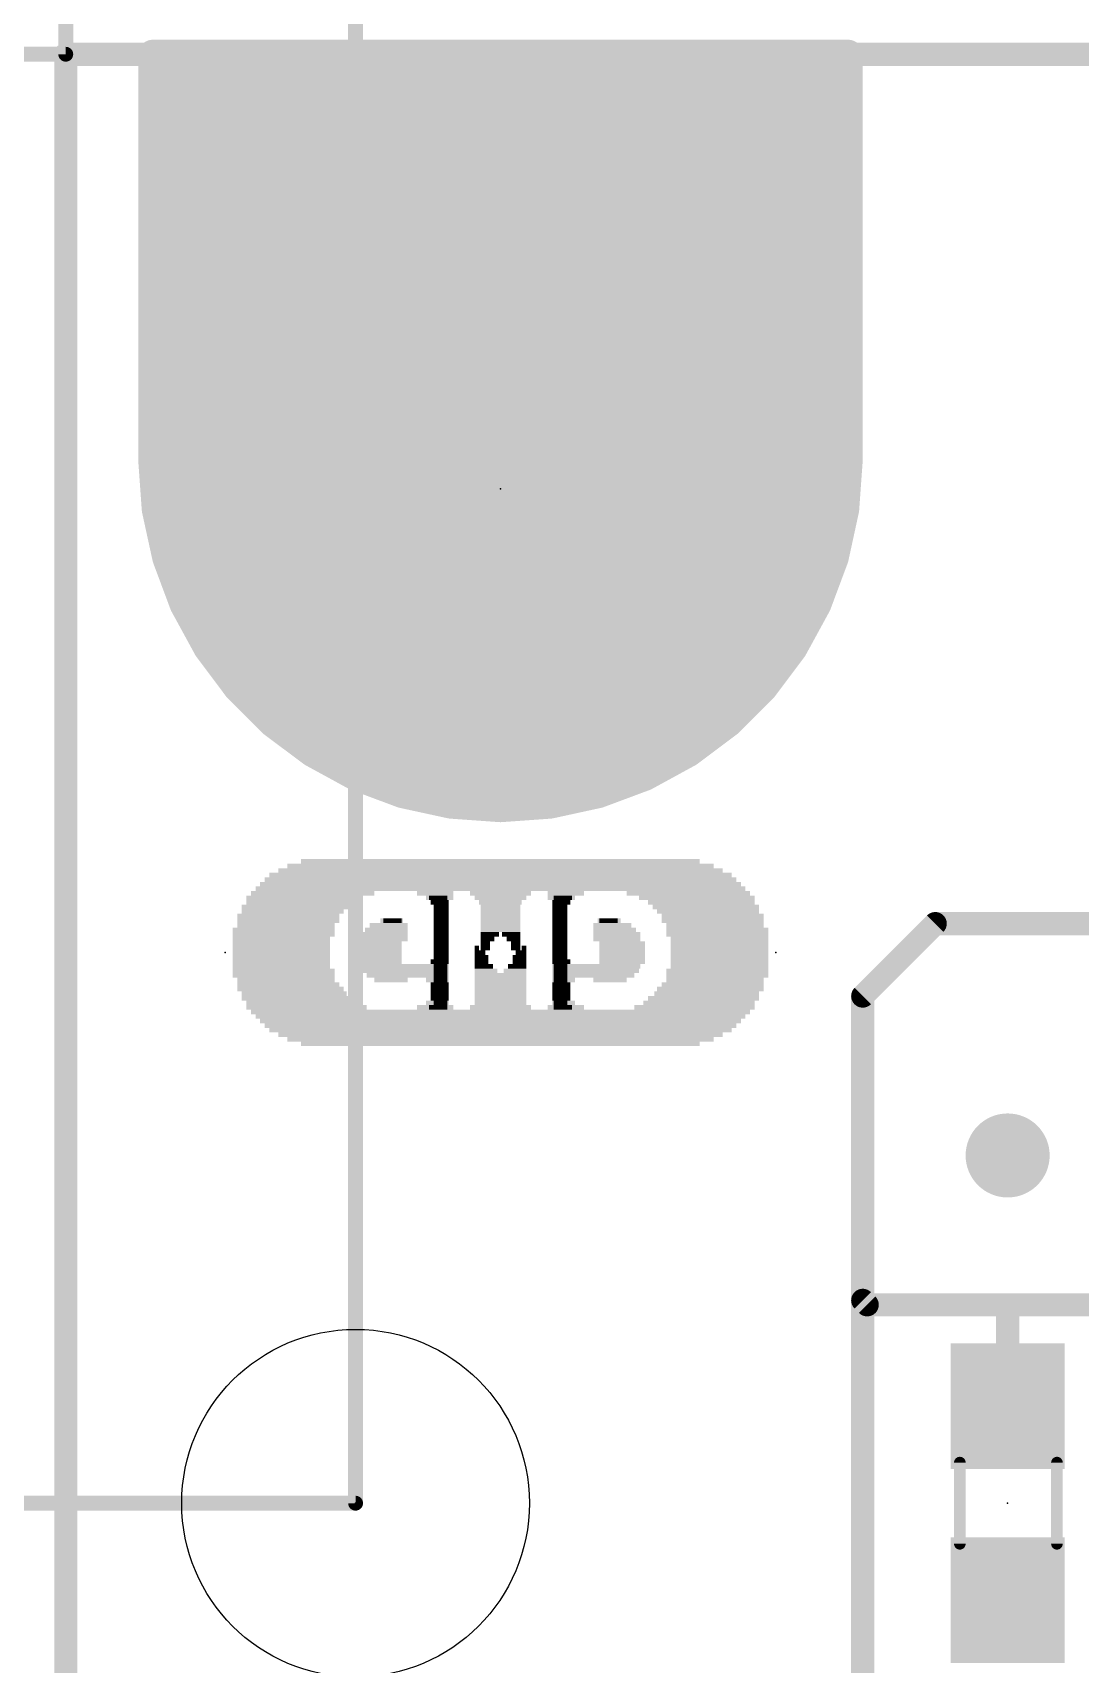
# Model space of a CAD drawing. Extents: x -23 to 93, y -71 to 33.
# Drawn here: x -0.29 to 8.89, y 11.29 to 25.59 of the extents above; entities that cross this region are included whole.
import ezdxf

# ---------------------------------------------------------------- set-up
doc = ezdxf.new("R2010")
doc.units = 0
for name, color, linetype in [('1', 12, 'CONTINUOUS'), ('16', 132, 'CONTINUOUS'), ('17', 110, 'CONTINUOUS'), ('18', 110, 'CONTINUOUS'), ('20', 53, 'CONTINUOUS'), ('21', 41, 'CONTINUOUS'), ('22', 40, 'CONTINUOUS'), ('23', 53, 'CONTINUOUS'), ('24', 53, 'CONTINUOUS'), ('31', 253, 'CONTINUOUS'), ('47', 253, 'CONTINUOUS'), ('51', 53, 'CONTINUOUS')]:
    doc.layers.add(name, color=color, linetype=linetype)

# ---------------------------------------------------------------- blocks, each defined once
blk = doc.blocks.new('RECT')
blk.add_solid([(-0.5, -0.5), (0.5, -0.5), (-0.5, 0.5), (0.5, 0.5)])
blk = doc.blocks.new('ROUNDP')
at = {"const_width": 0.5}
blk.add_lwpolyline([(0, -0.25, 1), (0, 0.25, 1), (0, -0.25)], format="xyb", dxfattribs=at)
blk = doc.blocks.new('ROUNDV')
at = {"const_width": 0.5}
blk.add_lwpolyline([(0, -0.25, 1), (0, 0.25, 1), (0, -0.25)], format="xyb", dxfattribs=at)

msp = doc.modelspace()

# ---------------------------------------------------------------- linework, layer by layer
at = {"layer": '1'}
for points, const_width in [([(38.1, 25.4), (0, 25.4)], 0.2032), ([(0, 25.4), (0, 0)], 0.2032), ([(6.858, 25.4), (0.762, 25.4)], 0.254), ([(0.762, 25.4), (0.762, 21.844)], 0.254), ([(6.858, 21.844), (6.858, 25.4)], 0.254), ([(0.762, 25.146), (6.858, 25.146)], 0.254), ([(0.762, 24.892), (6.858, 24.892)], 0.254), ([(0.762, 24.638), (6.858, 24.638)], 0.254), ([(0.762, 24.384), (6.858, 24.384)], 0.254), ([(0.762, 24.13), (6.858, 24.13)], 0.254), ([(0.762, 23.876), (6.858, 23.876)], 0.254), ([(0.762, 23.622), (6.858, 23.622)], 0.254), ([(0.762, 23.368), (6.858, 23.368)], 0.254), ([(0.762, 23.114), (6.858, 23.114)], 0.254), ([(0.762, 22.86), (6.858, 22.86)], 0.254), ([(0.762, 22.606), (6.858, 22.606)], 0.254), ([(0.762, 22.352), (6.858, 22.352)], 0.254), ([(0.762, 22.098), (6.858, 22.098)], 0.254), ([(0.762, 21.844), (0.793, 21.4102)], 0.254), ([(0.762, 21.844), (6.858, 21.844)], 0.254), ([(6.827, 21.4102), (6.858, 21.844)], 0.254), ([(0.7802, 21.59), (6.8398, 21.59)], 0.254), ([(0.793, 21.4102), (0.8855, 20.9853)], 0.254), ([(0.8092, 21.336), (6.8108, 21.336)], 0.254), ([(6.7345, 20.9853), (6.827, 21.4102)], 0.254), ([(0.8644, 21.082), (6.7556, 21.082)], 0.254), ([(0.8855, 20.9853), (1.0374, 20.5778)], 0.254), ([(6.5826, 20.5778), (6.7345, 20.9853)], 0.254), ([(0.9441, 20.828), (6.6759, 20.828)], 0.254), ([(1.0374, 20.5778), (1.2459, 20.1961)], 0.254), ([(1.0395, 20.574), (6.5805, 20.574)], 0.254), ([(6.3741, 20.1961), (6.5826, 20.5778)], 0.254), ([(1.1782, 20.32), (6.4418, 20.32)], 0.254), ([(1.2459, 20.1961), (1.5065, 19.848)], 0.254), ([(6.1135, 19.848), (6.3741, 20.1961)], 0.254), ([(1.3433, 20.066), (6.2767, 20.066)], 0.254), ([(1.5065, 19.848), (1.814, 19.5405)], 0.254), ([(1.5425, 19.812), (6.0775, 19.812)], 0.254), ([(5.806, 19.5405), (6.1135, 19.848)], 0.254), ([(1.7965, 19.558), (5.8235, 19.558)], 0.254), ([(1.814, 19.5405), (2.1621, 19.2799)], 0.254), ([(5.4579, 19.2799), (5.806, 19.5405)], 0.254), ([(2.1299, 19.304), (5.4901, 19.304)], 0.254), ([(2.1621, 19.2799), (2.5438, 19.0714)], 0.254), ([(5.0762, 19.0714), (5.4579, 19.2799)], 0.254), ([(2.5438, 19.0714), (2.9513, 18.9195)], 0.254), ([(2.6013, 19.05), (5.0187, 19.05)], 0.254), ([(4.6687, 18.9195), (5.0762, 19.0714)], 0.254), ([(2.9513, 18.9195), (3.3762, 18.827)], 0.254), ([(4.2438, 18.827), (4.6687, 18.9195)], 0.254), ([(3.3762, 18.827), (3.81, 18.796)], 0.254), ([(3.81, 18.796), (4.2438, 18.827)], 0.254), ([(7.62, 17.78), (6.985, 17.145)], 0.2032), ([(17.78, 17.78), (7.62, 17.78)], 0.2032), ([(6.985, 17.145), (6.985, 14.478)], 0.2032), ([(6.985, 14.478), (6.985, 13.97)], 0.2032), ([(7.024, 14.439), (6.985, 14.478)], 0.2032), ([(7.62, 14.439), (7.024, 14.439)], 0.2032), ([(7.62, 14.439), (7.454, 14.439)], 0.2032), ([(7.454, 14.439), (7.62, 14.439)], 0.2032), ([(7.62, 14.439), (8.255, 14.439)], 0.2032), ([(8.255, 14.439), (9.945, 14.439)], 0.2032), ([(8.255, 13.55), (8.255, 14.439)], 0.2032), ([(6.985, 13.97), (6.985, 10.078)], 0.2032)]:
    msp.add_lwpolyline(points, dxfattribs=dict(at, const_width=const_width))
for points, const_width in [([(0, 25.4508, 1), (0, 25.3492)], 0.1016), ([(0.0508, 25.4, 1), (-0.0508, 25.4)], 0.1016), ([(0.762, 25.4635, 1), (0.762, 25.3365)], 0.127), ([(0.8255, 25.4, 1), (0.6985, 25.4)], 0.127), ([(6.9215, 25.4, 1), (6.7945, 25.4)], 0.127), ([(6.858, 25.3365, 1), (6.858, 25.4635)], 0.127), ([(0.762, 25.2095, 1), (0.762, 25.0825)], 0.127), ([(6.858, 25.0825, 1), (6.858, 25.2095)], 0.127), ([(0.762, 24.9555, 1), (0.762, 24.8285)], 0.127), ([(6.858, 24.8285, 1), (6.858, 24.9555)], 0.127), ([(0.762, 24.7015, 1), (0.762, 24.5745)], 0.127), ([(6.858, 24.5745, 1), (6.858, 24.7015)], 0.127), ([(0.762, 24.4475, 1), (0.762, 24.3205)], 0.127), ([(6.858, 24.3205, 1), (6.858, 24.4475)], 0.127), ([(0.762, 24.1935, 1), (0.762, 24.0665)], 0.127), ([(6.858, 24.0665, 1), (6.858, 24.1935)], 0.127), ([(0.762, 23.9395, 1), (0.762, 23.8125)], 0.127), ([(6.858, 23.8125, 1), (6.858, 23.9395)], 0.127), ([(0.762, 23.6855, 1), (0.762, 23.5585)], 0.127), ([(6.858, 23.5585, 1), (6.858, 23.6855)], 0.127), ([(0.762, 23.4315, 1), (0.762, 23.3045)], 0.127), ([(6.858, 23.3045, 1), (6.858, 23.4315)], 0.127), ([(0.762, 23.1775, 1), (0.762, 23.0505)], 0.127), ([(6.858, 23.0505, 1), (6.858, 23.1775)], 0.127), ([(0.762, 22.9235, 1), (0.762, 22.7965)], 0.127), ([(6.858, 22.7965, 1), (6.858, 22.9235)], 0.127), ([(0.762, 22.6695, 1), (0.762, 22.5425)], 0.127), ([(6.858, 22.5425, 1), (6.858, 22.6695)], 0.127), ([(0.762, 22.4155, 1), (0.762, 22.2885)], 0.127), ([(6.858, 22.2885, 1), (6.858, 22.4155)], 0.127), ([(0.762, 22.1615, 1), (0.762, 22.0345)], 0.127), ([(6.858, 22.0345, 1), (6.858, 22.1615)], 0.127), ([(0.8253, 21.8485, 1), (0.6987, 21.8395)], 0.127), ([(0.762, 21.9075, 1), (0.762, 21.7805)], 0.127), ([(0.6985, 21.844, 1), (0.8255, 21.844)], 0.127), ([(6.7945, 21.844, 1), (6.9215, 21.844)], 0.127), ([(6.9213, 21.8395, 1), (6.7947, 21.8485)], 0.127), ([(6.858, 21.7805, 1), (6.858, 21.9075)], 0.127), ([(0.7802, 21.6535, 1), (0.7802, 21.5265)], 0.127), ([(6.8398, 21.5265, 1), (6.8398, 21.6535)], 0.127), ([(0.8551, 21.4237, 1), (0.731, 21.3967)], 0.127), ([(0.7297, 21.4057, 1), (0.8564, 21.4148)], 0.127), ([(0.8092, 21.3995, 1), (0.8092, 21.2725)], 0.127), ([(6.7636, 21.4148, 1), (6.8903, 21.4057)], 0.127), ([(6.889, 21.3967, 1), (6.7649, 21.4237)], 0.127), ([(6.8108, 21.2725, 1), (6.8108, 21.3995)], 0.127), ([(0.8644, 21.1455, 1), (0.8644, 21.0185)], 0.127), ([(6.7556, 21.0185, 1), (6.7556, 21.1455)], 0.127), ([(0.945, 21.0075, 1), (0.826, 20.9631)], 0.127), ([(0.8234, 20.9718, 1), (0.9475, 20.9988)], 0.127), ([(6.6725, 20.9988, 1), (6.7966, 20.9718)], 0.127), ([(6.794, 20.9631, 1), (6.675, 21.0075)], 0.127), ([(0.9441, 20.8915, 1), (0.9441, 20.7645)], 0.127), ([(6.6759, 20.7645, 1), (6.6759, 20.8915)], 0.127), ([(1.0932, 20.6082, 1), (0.9817, 20.5474)], 0.127), ([(1.0395, 20.6375, 1), (1.0395, 20.5105)], 0.127), ([(0.9779, 20.5556, 1), (1.0969, 20.6)], 0.127), ([(6.5231, 20.6, 1), (6.6421, 20.5556)], 0.127), ([(6.6383, 20.5474, 1), (6.5268, 20.6082)], 0.127), ([(6.5805, 20.5105, 1), (6.5805, 20.6375)], 0.127), ([(1.1782, 20.3835, 1), (1.1782, 20.2565)], 0.127), ([(1.2967, 20.2342, 1), (1.195, 20.1581)], 0.127), ([(6.425, 20.1581, 1), (6.3233, 20.2342)], 0.127), ([(6.4418, 20.2565, 1), (6.4418, 20.3835)], 0.127), ([(1.1901, 20.1657, 1), (1.3016, 20.2266)], 0.127), ([(1.3433, 20.1295, 1), (1.3433, 20.0025)], 0.127), ([(6.2767, 20.0025, 1), (6.2767, 20.1295)], 0.127), ([(6.3184, 20.2266, 1), (6.4299, 20.1657)], 0.127), ([(1.5514, 19.8929, 1), (1.4616, 19.8031)], 0.127), ([(1.4556, 19.8099, 1), (1.5573, 19.886)], 0.127), ([(1.5425, 19.8755, 1), (1.5425, 19.7485)], 0.127), ([(6.0627, 19.886, 1), (6.1644, 19.8099)], 0.127), ([(6.1584, 19.8031, 1), (6.0686, 19.8929)], 0.127), ([(6.0775, 19.7485, 1), (6.0775, 19.8755)], 0.127), ([(1.7965, 19.6215, 1), (1.7965, 19.4945)], 0.127), ([(1.852, 19.5913, 1), (1.7759, 19.4896)], 0.127), ([(1.7691, 19.4956, 1), (1.8589, 19.5854)], 0.127), ([(5.7611, 19.5854, 1), (5.8509, 19.4956)], 0.127), ([(5.8441, 19.4896, 1), (5.768, 19.5913)], 0.127), ([(5.8235, 19.4945, 1), (5.8235, 19.6215)], 0.127), ([(2.1299, 19.3675, 1), (2.1299, 19.2405)], 0.127), ([(2.1926, 19.3356, 1), (2.1317, 19.2241)], 0.127), ([(2.1241, 19.229, 1), (2.2002, 19.3307)], 0.127), ([(5.4198, 19.3307, 1), (5.4959, 19.229)], 0.127), ([(5.4883, 19.2241, 1), (5.4274, 19.3356)], 0.127), ([(5.4901, 19.2405, 1), (5.4901, 19.3675)], 0.127), ([(2.566, 19.1309, 1), (2.5216, 19.0119)], 0.127), ([(2.5134, 19.0157, 1), (2.5742, 19.1272)], 0.127), ([(2.6013, 19.1135, 1), (2.6013, 18.9865)], 0.127), ([(5.0458, 19.1272, 1), (5.1066, 19.0157)], 0.127), ([(5.0187, 18.9865, 1), (5.0187, 19.1135)], 0.127), ([(5.0984, 19.0119, 1), (5.054, 19.1309)], 0.127), ([(2.9648, 18.9815, 1), (2.9378, 18.8574)], 0.127), ([(2.9291, 18.86, 1), (2.9735, 18.979)], 0.127), ([(4.6465, 18.979, 1), (4.6909, 18.86)], 0.127), ([(4.6822, 18.8574, 1), (4.6552, 18.9815)], 0.127), ([(3.3808, 18.8904, 1), (3.3717, 18.7637)], 0.127), ([(3.3627, 18.765, 1), (3.3897, 18.8891)], 0.127), ([(3.8055, 18.8593, 1), (3.8145, 18.7327)], 0.127), ([(3.8055, 18.7327, 1), (3.8145, 18.8593)], 0.127), ([(4.2303, 18.8891, 1), (4.2573, 18.765)], 0.127), ([(4.2483, 18.7637, 1), (4.2392, 18.8904)], 0.127), ([(7.62, 17.8308, 1), (7.62, 17.7292)], 0.1016), ([(7.6559, 17.7441, 1), (7.5841, 17.8159)], 0.1016), ([(7.0358, 17.145, 1), (6.9342, 17.145)], 0.1016), ([(6.9491, 17.1809, 1), (7.0209, 17.1091)], 0.1016), ([(7.0358, 14.478, 1), (6.9342, 14.478)], 0.1016), ([(7.0209, 14.5139, 1), (6.9491, 14.4421)], 0.1016), ([(6.9342, 14.478, 1), (7.0358, 14.478)], 0.1016), ([(7.024, 14.4898, 1), (7.024, 14.3882)], 0.1016), ([(6.9881, 14.4031, 1), (7.0599, 14.4749)], 0.1016), ([(7.454, 14.4898, 1), (7.454, 14.3882)], 0.1016), ([(7.454, 14.4898, 1), (7.454, 14.3882)], 0.1016), ([(7.62, 14.4898, 1), (7.62, 14.3882)], 0.1016), ([(7.62, 14.3882, 1), (7.62, 14.4898)], 0.1016), ([(7.62, 14.3882, 1), (7.62, 14.4898)], 0.1016), ([(7.62, 14.3882, 1), (7.62, 14.4898)], 0.1016), ([(8.255, 14.4898, 1), (8.255, 14.3882)], 0.1016), ([(8.3058, 14.439, 1), (8.2042, 14.439)], 0.1016), ([(8.255, 14.3882, 1), (8.255, 14.4898)], 0.1016), ([(7.0358, 13.97, 1), (6.9342, 13.97)], 0.1016), ([(6.9342, 13.97, 1), (7.0358, 13.97)], 0.1016), ([(8.2042, 13.55, 1), (8.3058, 13.55)], 0.1016)]:
    msp.add_lwpolyline(points, format="xyb", dxfattribs=dict(at, const_width=const_width))
at = {"layer": '16'}
for points, const_width in [([(38.1, 25.4), (0, 25.4)], 0.2032), ([(0, 25.4), (0, 0)], 0.2032), ([(6.858, 25.4), (0.762, 25.4)], 0.254), ([(0.762, 25.4), (0.762, 21.844)], 0.254), ([(6.858, 21.844), (6.858, 25.4)], 0.254), ([(0.762, 25.146), (6.858, 25.146)], 0.254), ([(0.762, 24.892), (6.858, 24.892)], 0.254), ([(0.762, 24.638), (6.858, 24.638)], 0.254), ([(0.762, 24.384), (6.858, 24.384)], 0.254), ([(0.762, 24.13), (6.858, 24.13)], 0.254), ([(0.762, 23.876), (6.858, 23.876)], 0.254), ([(0.762, 23.622), (6.858, 23.622)], 0.254), ([(0.762, 23.368), (6.858, 23.368)], 0.254), ([(0.762, 23.114), (6.858, 23.114)], 0.254), ([(0.762, 22.86), (6.858, 22.86)], 0.254), ([(0.762, 22.606), (6.858, 22.606)], 0.254), ([(0.762, 22.352), (6.858, 22.352)], 0.254), ([(0.762, 22.098), (6.858, 22.098)], 0.254), ([(0.762, 21.844), (0.793, 21.4102)], 0.254), ([(0.762, 21.844), (6.858, 21.844)], 0.254), ([(6.827, 21.4102), (6.858, 21.844)], 0.254), ([(0.7802, 21.59), (6.8398, 21.59)], 0.254), ([(0.793, 21.4102), (0.8855, 20.9853)], 0.254), ([(0.8092, 21.336), (6.8108, 21.336)], 0.254), ([(6.7345, 20.9853), (6.827, 21.4102)], 0.254), ([(0.8644, 21.082), (6.7556, 21.082)], 0.254), ([(0.8855, 20.9853), (1.0374, 20.5778)], 0.254), ([(6.5826, 20.5778), (6.7345, 20.9853)], 0.254), ([(0.9441, 20.828), (6.6759, 20.828)], 0.254), ([(1.0374, 20.5778), (1.2459, 20.1961)], 0.254), ([(1.0395, 20.574), (6.5805, 20.574)], 0.254), ([(6.3741, 20.1961), (6.5826, 20.5778)], 0.254), ([(1.1782, 20.32), (6.4418, 20.32)], 0.254), ([(1.2459, 20.1961), (1.5065, 19.848)], 0.254), ([(6.1135, 19.848), (6.3741, 20.1961)], 0.254), ([(1.3433, 20.066), (6.2767, 20.066)], 0.254), ([(1.5065, 19.848), (1.814, 19.5405)], 0.254), ([(1.5425, 19.812), (6.0775, 19.812)], 0.254), ([(5.806, 19.5405), (6.1135, 19.848)], 0.254), ([(1.7965, 19.558), (5.8235, 19.558)], 0.254), ([(1.814, 19.5405), (2.1621, 19.2799)], 0.254), ([(5.4579, 19.2799), (5.806, 19.5405)], 0.254), ([(2.1299, 19.304), (5.4901, 19.304)], 0.254), ([(2.1621, 19.2799), (2.5438, 19.0714)], 0.254), ([(5.0762, 19.0714), (5.4579, 19.2799)], 0.254), ([(2.5438, 19.0714), (2.9513, 18.9195)], 0.254), ([(2.6013, 19.05), (5.0187, 19.05)], 0.254), ([(4.6687, 18.9195), (5.0762, 19.0714)], 0.254), ([(2.9513, 18.9195), (3.3762, 18.827)], 0.254), ([(4.2438, 18.827), (4.6687, 18.9195)], 0.254), ([(3.3762, 18.827), (3.81, 18.796)], 0.254), ([(3.81, 18.796), (4.2438, 18.827)], 0.254)]:
    msp.add_lwpolyline(points, dxfattribs=dict(at, const_width=const_width))
for points, const_width in [([(0, 25.4508, 1), (0, 25.3492)], 0.1016), ([(0.0508, 25.4, 1), (-0.0508, 25.4)], 0.1016), ([(0.762, 25.4635, 1), (0.762, 25.3365)], 0.127), ([(0.8255, 25.4, 1), (0.6985, 25.4)], 0.127), ([(6.9215, 25.4, 1), (6.7945, 25.4)], 0.127), ([(6.858, 25.3365, 1), (6.858, 25.4635)], 0.127), ([(0.762, 25.2095, 1), (0.762, 25.0825)], 0.127), ([(6.858, 25.0825, 1), (6.858, 25.2095)], 0.127), ([(0.762, 24.9555, 1), (0.762, 24.8285)], 0.127), ([(6.858, 24.8285, 1), (6.858, 24.9555)], 0.127), ([(0.762, 24.7015, 1), (0.762, 24.5745)], 0.127), ([(6.858, 24.5745, 1), (6.858, 24.7015)], 0.127), ([(0.762, 24.4475, 1), (0.762, 24.3205)], 0.127), ([(6.858, 24.3205, 1), (6.858, 24.4475)], 0.127), ([(0.762, 24.1935, 1), (0.762, 24.0665)], 0.127), ([(6.858, 24.0665, 1), (6.858, 24.1935)], 0.127), ([(0.762, 23.9395, 1), (0.762, 23.8125)], 0.127), ([(6.858, 23.8125, 1), (6.858, 23.9395)], 0.127), ([(0.762, 23.6855, 1), (0.762, 23.5585)], 0.127), ([(6.858, 23.5585, 1), (6.858, 23.6855)], 0.127), ([(0.762, 23.4315, 1), (0.762, 23.3045)], 0.127), ([(6.858, 23.3045, 1), (6.858, 23.4315)], 0.127), ([(0.762, 23.1775, 1), (0.762, 23.0505)], 0.127), ([(6.858, 23.0505, 1), (6.858, 23.1775)], 0.127), ([(0.762, 22.9235, 1), (0.762, 22.7965)], 0.127), ([(6.858, 22.7965, 1), (6.858, 22.9235)], 0.127), ([(0.762, 22.6695, 1), (0.762, 22.5425)], 0.127), ([(6.858, 22.5425, 1), (6.858, 22.6695)], 0.127), ([(0.762, 22.4155, 1), (0.762, 22.2885)], 0.127), ([(6.858, 22.2885, 1), (6.858, 22.4155)], 0.127), ([(0.762, 22.1615, 1), (0.762, 22.0345)], 0.127), ([(6.858, 22.0345, 1), (6.858, 22.1615)], 0.127), ([(0.8253, 21.8485, 1), (0.6987, 21.8395)], 0.127), ([(0.762, 21.9075, 1), (0.762, 21.7805)], 0.127), ([(0.6985, 21.844, 1), (0.8255, 21.844)], 0.127), ([(6.7945, 21.844, 1), (6.9215, 21.844)], 0.127), ([(6.9213, 21.8395, 1), (6.7947, 21.8485)], 0.127), ([(6.858, 21.7805, 1), (6.858, 21.9075)], 0.127), ([(0.7802, 21.6535, 1), (0.7802, 21.5265)], 0.127), ([(6.8398, 21.5265, 1), (6.8398, 21.6535)], 0.127), ([(0.8551, 21.4237, 1), (0.731, 21.3967)], 0.127), ([(0.7297, 21.4057, 1), (0.8564, 21.4148)], 0.127), ([(0.8092, 21.3995, 1), (0.8092, 21.2725)], 0.127), ([(6.7636, 21.4148, 1), (6.8903, 21.4057)], 0.127), ([(6.889, 21.3967, 1), (6.7649, 21.4237)], 0.127), ([(6.8108, 21.2725, 1), (6.8108, 21.3995)], 0.127), ([(0.8644, 21.1455, 1), (0.8644, 21.0185)], 0.127), ([(6.7556, 21.0185, 1), (6.7556, 21.1455)], 0.127), ([(0.945, 21.0075, 1), (0.826, 20.9631)], 0.127), ([(0.8234, 20.9718, 1), (0.9475, 20.9988)], 0.127), ([(6.6725, 20.9988, 1), (6.7966, 20.9718)], 0.127), ([(6.794, 20.9631, 1), (6.675, 21.0075)], 0.127), ([(0.9441, 20.8915, 1), (0.9441, 20.7645)], 0.127), ([(6.6759, 20.7645, 1), (6.6759, 20.8915)], 0.127), ([(1.0932, 20.6082, 1), (0.9817, 20.5474)], 0.127), ([(1.0395, 20.6375, 1), (1.0395, 20.5105)], 0.127), ([(0.9779, 20.5556, 1), (1.0969, 20.6)], 0.127), ([(6.5231, 20.6, 1), (6.6421, 20.5556)], 0.127), ([(6.6383, 20.5474, 1), (6.5268, 20.6082)], 0.127), ([(6.5805, 20.5105, 1), (6.5805, 20.6375)], 0.127), ([(1.1782, 20.3835, 1), (1.1782, 20.2565)], 0.127), ([(1.2967, 20.2342, 1), (1.195, 20.1581)], 0.127), ([(6.425, 20.1581, 1), (6.3233, 20.2342)], 0.127), ([(6.4418, 20.2565, 1), (6.4418, 20.3835)], 0.127), ([(1.1901, 20.1657, 1), (1.3016, 20.2266)], 0.127), ([(1.3433, 20.1295, 1), (1.3433, 20.0025)], 0.127), ([(6.2767, 20.0025, 1), (6.2767, 20.1295)], 0.127), ([(6.3184, 20.2266, 1), (6.4299, 20.1657)], 0.127), ([(1.5514, 19.8929, 1), (1.4616, 19.8031)], 0.127), ([(1.4556, 19.8099, 1), (1.5573, 19.886)], 0.127), ([(1.5425, 19.8755, 1), (1.5425, 19.7485)], 0.127), ([(6.0627, 19.886, 1), (6.1644, 19.8099)], 0.127), ([(6.1584, 19.8031, 1), (6.0686, 19.8929)], 0.127), ([(6.0775, 19.7485, 1), (6.0775, 19.8755)], 0.127), ([(1.7965, 19.6215, 1), (1.7965, 19.4945)], 0.127), ([(1.852, 19.5913, 1), (1.7759, 19.4896)], 0.127), ([(1.7691, 19.4956, 1), (1.8589, 19.5854)], 0.127), ([(5.7611, 19.5854, 1), (5.8509, 19.4956)], 0.127), ([(5.8441, 19.4896, 1), (5.768, 19.5913)], 0.127), ([(5.8235, 19.4945, 1), (5.8235, 19.6215)], 0.127), ([(2.1299, 19.3675, 1), (2.1299, 19.2405)], 0.127), ([(2.1926, 19.3356, 1), (2.1317, 19.2241)], 0.127), ([(2.1241, 19.229, 1), (2.2002, 19.3307)], 0.127), ([(5.4198, 19.3307, 1), (5.4959, 19.229)], 0.127), ([(5.4883, 19.2241, 1), (5.4274, 19.3356)], 0.127), ([(5.4901, 19.2405, 1), (5.4901, 19.3675)], 0.127), ([(2.566, 19.1309, 1), (2.5216, 19.0119)], 0.127), ([(2.5134, 19.0157, 1), (2.5742, 19.1272)], 0.127), ([(2.6013, 19.1135, 1), (2.6013, 18.9865)], 0.127), ([(5.0458, 19.1272, 1), (5.1066, 19.0157)], 0.127), ([(5.0187, 18.9865, 1), (5.0187, 19.1135)], 0.127), ([(5.0984, 19.0119, 1), (5.054, 19.1309)], 0.127), ([(2.9648, 18.9815, 1), (2.9378, 18.8574)], 0.127), ([(2.9291, 18.86, 1), (2.9735, 18.979)], 0.127), ([(4.6465, 18.979, 1), (4.6909, 18.86)], 0.127), ([(4.6822, 18.8574, 1), (4.6552, 18.9815)], 0.127), ([(3.3808, 18.8904, 1), (3.3717, 18.7637)], 0.127), ([(3.3627, 18.765, 1), (3.3897, 18.8891)], 0.127), ([(3.8055, 18.8593, 1), (3.8145, 18.7327)], 0.127), ([(3.8055, 18.7327, 1), (3.8145, 18.8593)], 0.127), ([(4.2303, 18.8891, 1), (4.2573, 18.765)], 0.127), ([(4.2483, 18.7637, 1), (4.2392, 18.8904)], 0.127)]:
    msp.add_lwpolyline(points, format="xyb", dxfattribs=dict(at, const_width=const_width))
at = {"layer": '20', "const_width": 0.2032}
for points in [[(0, 25.4), (38.1, 25.4)], [(0, 0), (0, 25.4)]]:
    msp.add_lwpolyline(points, dxfattribs=at)
at = {"layer": '20', "const_width": 0.1016}
for points in [[(0, 25.4508, 1), (0, 25.3492)], [(0.0508, 25.4, 1), (-0.0508, 25.4)]]:
    msp.add_lwpolyline(points, format="xyb", dxfattribs=at)
at = {"layer": '20'}
msp.add_circle((2.54, 12.7), 1.524, dxfattribs=at)
at = {"layer": '23'}
for p in [(3.81, 21.59), (6.223, 17.526), (2.54, 12.7), (8.255, 12.7)]:
    msp.add_point(p, dxfattribs=at)
at = {"layer": '24'}
msp.add_point((1.397, 17.526), dxfattribs=at)
at = {"layer": '47', "const_width": 0.13}
for points in [[(0, 25.4), (0, 32.43)], [(2.54, 12.7), (2.54, 28.62)], [(0, 25.4), (-7.03, 25.4)], [(2.54, 12.7), (-3.22, 12.7)]]:
    msp.add_lwpolyline(points, dxfattribs=at)
at = {"layer": '47', "const_width": 0.065}
for points in [[(0, 25.3675, 1), (0, 25.4325)], [(-0.0325, 25.4, 1), (0.0325, 25.4)], [(2.5075, 12.7, 1), (2.5725, 12.7)], [(2.54, 12.6675, 1), (2.54, 12.7325)]]:
    msp.add_lwpolyline(points, format="xyb", dxfattribs=at)
at = {"layer": '51', "const_width": 0.1016}
for points in [[(7.836, 13.056), (7.836, 12.344)], [(8.687, 13.056), (8.687, 12.344)]]:
    msp.add_lwpolyline(points, dxfattribs=at)
at = {"layer": '51', "const_width": 0.0508}
for points in [[(7.8614, 13.056, 1), (7.8106, 13.056)], [(8.7124, 13.056, 1), (8.6616, 13.056)], [(7.8106, 12.344, 1), (7.8614, 12.344)], [(8.6616, 12.344, 1), (8.7124, 12.344)]]:
    msp.add_lwpolyline(points, format="xyb", dxfattribs=at)

# ---------------------------------------------------------------- block references
at = {"layer": '1', "xscale": 1.1, "rotation": 270}
for p in [(8.255, 13.55), (8.255, 11.85)]:
    msp.add_blockref('RECT', p, dxfattribs=at)
at = {"layer": '17', "xscale": 5.08, "yscale": 5.08, "rotation": 180}
msp.add_blockref('ROUNDP', (3.81, 21.844), dxfattribs=at)
msp.add_blockref('ROUNDP', (3.81, 21.844), dxfattribs=at)
at = {"layer": '18', "xscale": 0.7366, "yscale": 0.7366}
msp.add_blockref('ROUNDV', (8.255, 15.748), dxfattribs=at)
msp.add_blockref('ROUNDV', (8.255, 15.748), dxfattribs=at)
at = {"layer": '21', "yscale": 0.04, "rotation": 180}
for p, xscale in [((3.803, 18.326), 3.48), ((3.803, 18.166), 4.12), ((3.803, 18.206), 4.04), ((3.803, 18.246), 3.88), ((3.803, 18.286), 3.72), ((2.163, 18.046), 1.08), ((3.803, 18.086), 4.28), ((3.803, 18.126), 4.2), ((3.283, 18.046), 0.2), ((3.263, 18.006), 0.16), ((3.783, 18.046), 0.48), ((3.803, 18.006), 0.44), ((4.383, 18.046), 0.32), ((4.343, 18.006), 0.24), ((5.463, 18.046), 1.04), ((2.003, 17.926), 0.92), ((1.983, 17.886), 0.88), ((2.043, 17.966), 0.92), ((3.283, 17.966), 0.12), ((3.283, 17.926), 0.12), ((3.283, 17.886), 0.12), ((3.803, 17.966), 0.36), ((3.823, 17.926), 0.32), ((3.823, 17.886), 0.32), ((4.343, 17.966), 0.16), ((4.323, 17.926), 0.12), ((4.323, 17.886), 0.12), ((5.563, 17.966), 0.92), ((5.603, 17.926), 0.92), ((5.623, 17.886), 0.88), ((1.903, 17.726), 0.88), ((1.943, 17.846), 0.88), ((1.943, 17.806), 0.88), ((1.923, 17.766), 0.84), ((2.783, 17.726), 0.32), ((2.803, 17.766), 0.28), ((2.863, 17.806), 0.16), ((3.283, 17.846), 0.12), ((3.283, 17.806), 0.12), ((3.283, 17.766), 0.12), ((3.283, 17.726), 0.12), ((3.843, 17.846), 0.28), ((3.863, 17.806), 0.24), ((3.883, 17.766), 0.2), ((3.883, 17.726), 0.2), ((4.323, 17.846), 0.12), ((4.323, 17.806), 0.12), ((4.323, 17.766), 0.12), ((4.323, 17.726), 0.12), ((4.783, 17.766), 0.32), ((4.803, 17.726), 0.36), ((4.763, 17.806), 0.2), ((5.663, 17.846), 0.88), ((5.663, 17.806), 0.88), ((5.683, 17.766), 0.84), ((5.703, 17.726), 0.88), ((1.883, 17.686), 0.84), ((1.883, 17.646), 0.84), ((1.883, 17.606), 0.84), ((2.743, 17.606), 0.4), ((2.763, 17.686), 0.36), ((2.763, 17.646), 0.36), ((3.283, 17.686), 0.12), ((3.283, 17.646), 0.12), ((3.283, 17.606), 0.12), ((3.903, 17.686), 0.16), ((3.923, 17.646), 0.12), ((3.943, 17.606), 0.08), ((4.323, 17.686), 0.12), ((4.323, 17.646), 0.12), ((4.323, 17.606), 0.12), ((4.823, 17.686), 0.4), ((4.823, 17.646), 0.4), ((4.943, 17.606), 0.24), ((5.703, 17.686), 0.88), ((5.723, 17.646), 0.84), ((5.723, 17.606), 0.84), ((1.883, 17.566), 0.84), ((1.883, 17.526), 0.84), ((1.883, 17.486), 0.84), ((1.883, 17.446), 0.84), ((2.743, 17.566), 0.4), ((2.743, 17.526), 0.4), ((2.743, 17.486), 0.4), ((2.743, 17.446), 0.4), ((3.283, 17.566), 0.12), ((3.283, 17.526), 0.12), ((3.283, 17.486), 0.12), ((3.283, 17.446), 0.12), ((3.603, 17.566), 0.04), ((3.623, 17.526), 0.08), ((3.643, 17.486), 0.12), ((3.643, 17.446), 0.12), ((3.943, 17.566), 0.08), ((3.963, 17.526), 0.04), ((4.323, 17.566), 0.12), ((4.323, 17.526), 0.12), ((4.323, 17.486), 0.12), ((4.343, 17.446), 0.16), ((4.923, 17.446), 0.28), ((4.943, 17.566), 0.24), ((4.943, 17.526), 0.24), ((4.943, 17.486), 0.24), ((5.723, 17.566), 0.84), ((5.723, 17.526), 0.84), ((5.723, 17.486), 0.84), ((5.723, 17.446), 0.84), ((1.883, 17.406), 0.84), ((1.883, 17.366), 0.84), ((1.903, 17.326), 0.88), ((1.923, 17.286), 0.84), ((2.763, 17.406), 0.36), ((2.783, 17.366), 0.32), ((2.803, 17.326), 0.28), ((2.823, 17.286), 0.24), ((3.283, 17.406), 0.12), ((3.283, 17.366), 0.12), ((3.283, 17.326), 0.12), ((3.283, 17.286), 0.12), ((3.663, 17.406), 0.16), ((3.683, 17.366), 0.2), ((3.703, 17.326), 0.24), ((3.703, 17.286), 0.24), ((4.643, 17.406), 0.76), ((4.643, 17.366), 0.76), ((4.623, 17.326), 0.72), ((4.363, 17.286), 0.2), ((4.763, 17.286), 0.28), ((5.703, 17.366), 0.88), ((5.703, 17.326), 0.88), ((5.683, 17.286), 0.84), ((5.723, 17.406), 0.84), ((1.943, 17.246), 0.88), ((1.963, 17.206), 0.92), ((2.003, 17.166), 0.92), ((3.283, 17.246), 0.12), ((3.283, 17.206), 0.12), ((3.283, 17.166), 0.12), ((3.723, 17.246), 0.28), ((3.743, 17.206), 0.32), ((3.763, 17.166), 0.36), ((4.343, 17.246), 0.16), ((4.343, 17.206), 0.16), ((4.343, 17.166), 0.16), ((5.643, 17.206), 0.92), ((5.623, 17.166), 0.88), ((5.663, 17.246), 0.88), ((2.023, 17.126), 0.96), ((2.063, 17.086), 0.96), ((2.103, 17.046), 1.04), ((3.143, 17.006), 3.04), ((3.263, 17.046), 0.16), ((3.283, 17.126), 0.12), ((3.283, 17.086), 0.12), ((3.783, 17.046), 0.48), ((3.763, 17.126), 0.36), ((3.783, 17.086), 0.4), ((4.383, 17.046), 0.32), ((4.343, 17.126), 0.16), ((4.363, 17.086), 0.2), ((5.443, 17.006), 1.08), ((5.503, 17.046), 1.04), ((5.543, 17.086), 0.96), ((5.583, 17.126), 0.96), ((3.803, 16.966), 4.28), ((3.803, 16.926), 4.2), ((3.803, 16.886), 4.12), ((3.803, 16.846), 4.04), ((3.803, 16.806), 3.88), ((3.803, 16.766), 3.72), ((3.803, 16.726), 3.48)]:
    msp.add_blockref('RECT', p, dxfattribs=dict(at, xscale=xscale))
for p in [(2.083, 18.006), (5.523, 18.006)]:
    msp.add_blockref('RECT', p, dxfattribs=at)
at = {"layer": '22', "yscale": 0.04}
for p, xscale in [((3.817, 18.326), 3.48), ((3.817, 18.166), 4.12), ((3.817, 18.206), 4.04), ((3.817, 18.246), 3.88), ((3.817, 18.286), 3.72), ((2.157, 18.046), 1.04), ((3.817, 18.086), 4.28), ((3.817, 18.126), 4.2), ((3.237, 18.046), 0.32), ((3.277, 18.006), 0.24), ((3.837, 18.046), 0.48), ((3.817, 18.006), 0.44), ((4.337, 18.046), 0.2), ((4.357, 18.006), 0.16), ((5.457, 18.046), 1.08), ((2.017, 17.926), 0.92), ((1.997, 17.886), 0.88), ((2.057, 17.966), 0.92), ((3.277, 17.966), 0.16), ((3.297, 17.926), 0.12), ((3.297, 17.886), 0.12), ((3.817, 17.966), 0.36), ((3.797, 17.926), 0.32), ((3.797, 17.886), 0.32), ((4.337, 17.966), 0.12), ((4.337, 17.926), 0.12), ((4.337, 17.886), 0.12), ((5.577, 17.966), 0.92), ((5.617, 17.926), 0.92), ((5.637, 17.886), 0.88), ((1.917, 17.726), 0.88), ((1.957, 17.846), 0.88), ((1.957, 17.806), 0.88), ((1.937, 17.766), 0.84), ((2.817, 17.726), 0.36), ((2.837, 17.766), 0.32), ((2.857, 17.806), 0.2), ((3.297, 17.846), 0.12), ((3.297, 17.806), 0.12), ((3.297, 17.766), 0.12), ((3.297, 17.726), 0.12), ((3.777, 17.846), 0.28), ((3.757, 17.806), 0.24), ((3.737, 17.766), 0.2), ((3.737, 17.726), 0.2), ((4.337, 17.846), 0.12), ((4.337, 17.806), 0.12), ((4.337, 17.766), 0.12), ((4.337, 17.726), 0.12), ((4.757, 17.806), 0.16), ((4.817, 17.766), 0.28), ((4.837, 17.726), 0.32), ((5.677, 17.846), 0.88), ((5.677, 17.806), 0.88), ((5.697, 17.766), 0.84), ((5.717, 17.726), 0.88), ((1.917, 17.686), 0.88), ((1.897, 17.646), 0.84), ((1.897, 17.606), 0.84), ((2.677, 17.606), 0.24), ((2.797, 17.686), 0.4), ((2.797, 17.646), 0.4), ((3.297, 17.686), 0.12), ((3.297, 17.646), 0.12), ((3.297, 17.606), 0.12), ((3.717, 17.686), 0.16), ((3.697, 17.646), 0.12), ((3.677, 17.606), 0.08), ((4.337, 17.686), 0.12), ((4.337, 17.646), 0.12), ((4.337, 17.606), 0.12), ((4.857, 17.686), 0.36), ((4.857, 17.646), 0.36), ((4.877, 17.606), 0.4), ((5.737, 17.686), 0.84), ((5.737, 17.646), 0.84), ((5.737, 17.606), 0.84), ((1.897, 17.566), 0.84), ((1.897, 17.526), 0.84), ((1.897, 17.486), 0.84), ((1.897, 17.446), 0.84), ((2.677, 17.566), 0.24), ((2.677, 17.526), 0.24), ((2.677, 17.486), 0.24), ((2.697, 17.446), 0.28), ((3.277, 17.446), 0.16), ((3.297, 17.566), 0.12), ((3.297, 17.526), 0.12), ((3.297, 17.486), 0.12), ((3.677, 17.566), 0.08), ((3.657, 17.526), 0.04), ((3.977, 17.486), 0.12), ((3.977, 17.446), 0.12), ((3.997, 17.526), 0.08), ((4.017, 17.566), 0.04), ((4.337, 17.566), 0.12), ((4.337, 17.526), 0.12), ((4.337, 17.486), 0.12), ((4.337, 17.446), 0.12), ((4.877, 17.566), 0.4), ((4.877, 17.526), 0.4), ((4.877, 17.486), 0.4), ((4.877, 17.446), 0.4), ((5.737, 17.566), 0.84), ((5.737, 17.526), 0.84), ((5.737, 17.486), 0.84), ((5.737, 17.446), 0.84), ((1.897, 17.406), 0.84), ((1.917, 17.366), 0.88), ((1.917, 17.326), 0.88), ((1.937, 17.286), 0.84), ((2.977, 17.406), 0.76), ((2.977, 17.366), 0.76), ((2.997, 17.326), 0.72), ((2.857, 17.286), 0.28), ((3.257, 17.286), 0.2), ((3.917, 17.326), 0.24), ((3.917, 17.286), 0.24), ((3.937, 17.366), 0.2), ((3.957, 17.406), 0.16), ((4.337, 17.406), 0.12), ((4.337, 17.366), 0.12), ((4.337, 17.326), 0.12), ((4.337, 17.286), 0.12), ((4.857, 17.406), 0.36), ((4.837, 17.366), 0.32), ((4.817, 17.326), 0.28), ((4.797, 17.286), 0.24), ((5.717, 17.326), 0.88), ((5.697, 17.286), 0.84), ((5.737, 17.406), 0.84), ((5.737, 17.366), 0.84), ((1.957, 17.246), 0.88), ((1.977, 17.206), 0.92), ((1.997, 17.166), 0.88), ((3.277, 17.246), 0.16), ((3.277, 17.206), 0.16), ((3.277, 17.166), 0.16), ((3.857, 17.166), 0.36), ((3.877, 17.206), 0.32), ((3.897, 17.246), 0.28), ((4.337, 17.246), 0.12), ((4.337, 17.206), 0.12), ((4.337, 17.166), 0.12), ((5.617, 17.166), 0.92), ((5.657, 17.206), 0.92), ((5.677, 17.246), 0.88), ((2.037, 17.126), 0.96), ((2.077, 17.086), 0.96), ((2.117, 17.046), 1.04), ((2.177, 17.006), 1.08), ((4.477, 17.006), 3.04), ((3.237, 17.046), 0.32), ((3.257, 17.086), 0.2), ((3.277, 17.126), 0.16), ((3.837, 17.046), 0.48), ((3.837, 17.086), 0.4), ((3.857, 17.126), 0.36), ((4.337, 17.126), 0.12), ((4.337, 17.086), 0.12), ((4.357, 17.046), 0.16), ((5.517, 17.046), 1.04), ((5.557, 17.086), 0.96), ((5.597, 17.126), 0.96), ((3.817, 16.966), 4.28), ((3.817, 16.926), 4.2), ((3.817, 16.886), 4.12), ((3.817, 16.846), 4.04), ((3.817, 16.806), 3.88), ((3.817, 16.766), 3.72), ((3.817, 16.726), 3.48)]:
    msp.add_blockref('RECT', p, dxfattribs=dict(at, xscale=xscale))
for p in [(2.097, 18.006), (5.537, 18.006)]:
    msp.add_blockref('RECT', p, dxfattribs=at)
at = {"layer": '31', "xscale": 1.1, "rotation": 270}
for p in [(8.255, 13.55), (8.255, 11.85)]:
    msp.add_blockref('RECT', p, dxfattribs=at)
at = {"layer": '51', "xscale": 0.5001, "yscale": 0.95, "rotation": 270}
for p in [(8.2601, 13.2881), (8.2601, 12.1197)]:
    msp.add_blockref('RECT', p, dxfattribs=at)

doc.saveas('drawing.dxf')
